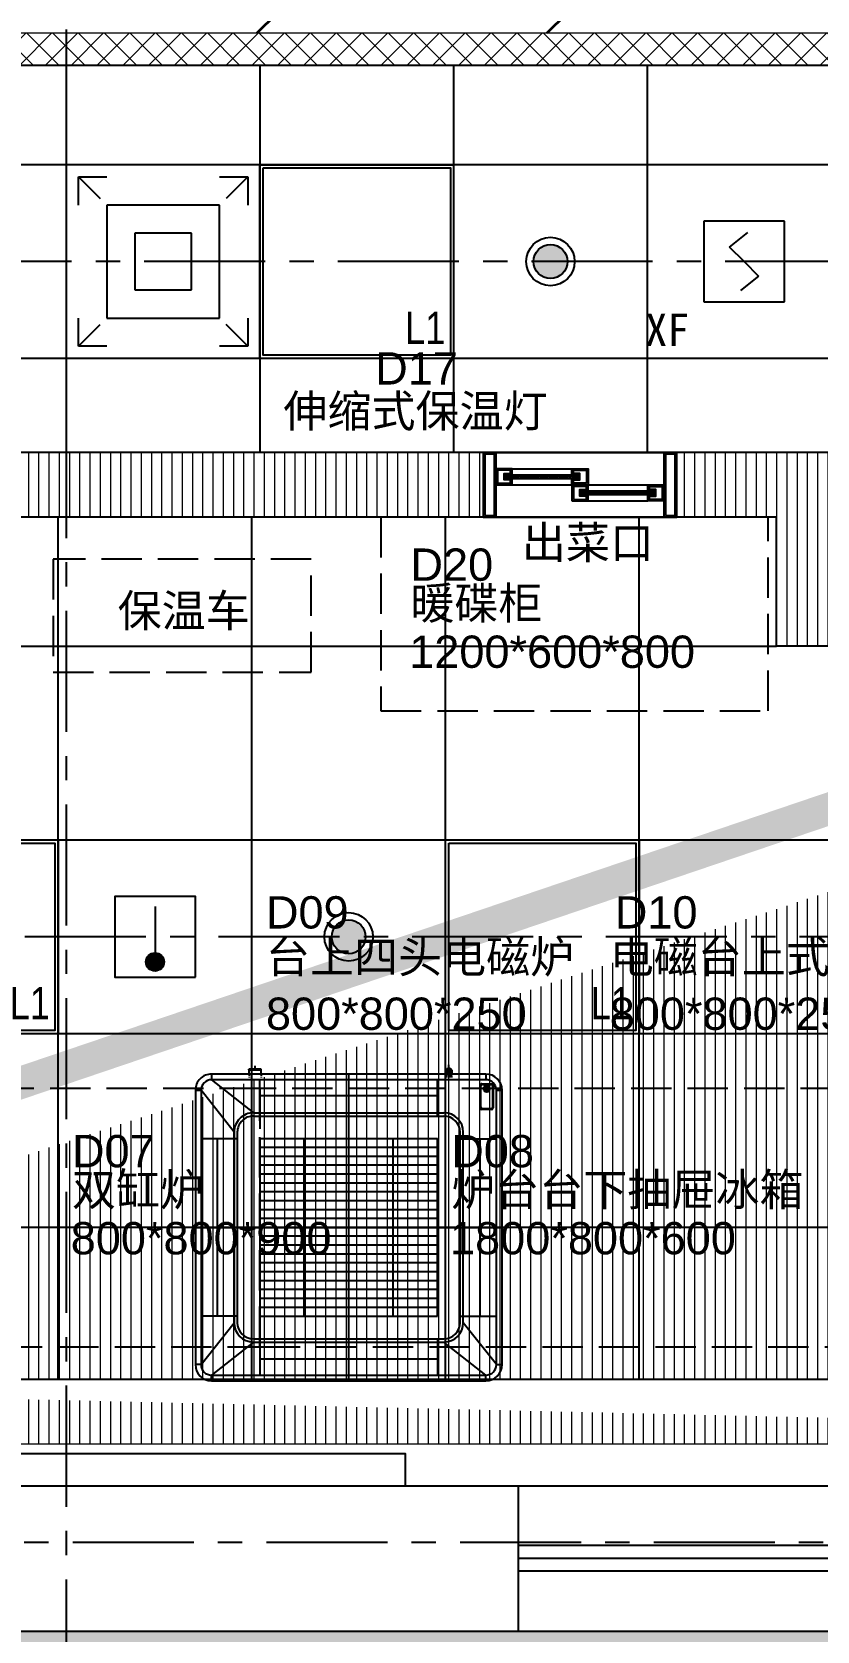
# Model space of a CAD drawing. Header units: millimetres. Extents: x -6033 to 120673, y -816267322945 to 90533.
# Drawn here: x 78274 to 80706, y 65940 to 70893 of the extents above; entities that cross this region are included whole.
import ezdxf
from ezdxf.enums import TextEntityAlignment as Align

# ---------------------------------------------------------------- set-up
doc = ezdxf.new("R2010")
doc.units = ezdxf.units.MM
for name, pattern in [('Hidden', [7.14375, 4.7625, -2.38125]), ('I-AR$0$CENTER', [2, 1.25, -0.25, 0.25, -0.25]), ('I-CEILING$0$CENTER', [2, 1.25, -0.25, 0.25, -0.25]), ('I-CEILING$0$DASHED2', [9.525, 6.35, -3.175]), ('I-PLAN$0$ACAD_ISO02W100', [15, 12, -3]), ('I-PLAN$0$DASH', [0.35, 0.25, -0.1])]:
    doc.linetypes.add(name, pattern=pattern)
for name, color, linetype in [('I-AR$0$1-窗', 2, 'Continuous'), ('I-AR$0$9-填充', 8, 'Continuous'), ('I-AR$0$D-BASE-WALL', 4, 'Continuous'), ('I-CEILING$0$0-LIGHT-RC', 1, 'Continuous'), ('I-CEILING$0$0-LIGHT-TXT', 90, 'Continuous'), ('I-CEILING$0$EQUIP-消防', 3, 'Continuous'), ('I-CEILING$0$EQUIP_喷头', 90, 'Continuous'), ('I-CEILING$0$I-GRID', 252, 'I-CEILING$0$CENTER'), ('I-CEILING$0$I-RCP', 2, 'Continuous'), ('I-CEILING$0$I-RCP-AIR', 64, 'Continuous'), ('I-CEILING$0$RC-Hatch【天花填充】', 251, 'Continuous'), ('I-PLAN$0$I-PL-FURN', 1, 'I-PLAN$0$DASH'), ('流线', 10, 'Continuous')]:
    doc.layers.add(name, color=color, linetype=linetype)
for name, color, linetype, lineweight in [('I-AR$0$GZET_COL_GRID_1-200_轴线', 8, 'I-AR$0$CENTER', 25), ('I-AR$0$I-SCOPE', 252, 'Continuous', 35), ('I-CEILING$0$_ACM-A-DETL', 7, 'Continuous', 9), ('I-PLAN$0$_ACM-A-WALL-HACH', 251, 'Continuous', 9), ('I-PLAN$0$I-WALL', 6, 'Continuous', 13)]:
    doc.layers.add(name, color=color, linetype=linetype, lineweight=lineweight)
doc.styles.add('I-CEILING$0$I-CEILING$0$ar', font='arial.ttf', dxfattribs={"width": 0.8})
doc.styles.add('I-CEILING$0$Standard', font='arial.ttf')
doc.styles.add('I-CEILING$0$黑体', font='simhei.ttf', dxfattribs={"height": 600})
doc.styles.add('I-PLAN$0$Arial', font='ARIALUNI.ttf')

# ---------------------------------------------------------------- blocks, each defined once
blk = doc.blocks.new('I-AR$0$chuanghu1')
for p, q in [((0, 3230), (450, 3230)), ((0, 1770), (450, 1770)), ((0, 1460), (450, 1460)), ((0, 0), (450, 0))]:
    blk.add_line(p, q)
at = {"layer": 'I-AR$0$1-窗'}
for p, q in [((185, 3230), (185, 1770)), ((225, 3230), (225, 1770)), ((265, 3230), (265, 1770)), ((185, 1460), (185, 0)), ((225, 1460), (225, 0)), ((265, 1460), (265, 0))]:
    blk.add_line(p, q, dxfattribs=at)
blk = doc.blocks.new('I-AR$0$海龙_1211170131')
at = {"layer": 'I-AR$0$GZET_COL_GRID_1-200_轴线', "ltscale": 300}
for p, q in [((78155, 86275), (78155, 63715)), ((-2225, 65990), (116415, 65990))]:
    blk.add_line(p, q, dxfattribs=at)
blk = doc.blocks.new('I-AR')
at = {"layer": 'I-AR$0$9-填充'}
h = blk.add_hatch(dxfattribs=at)
h.set_pattern_fill('GRASS', color=256, scale=20)
h.set_pattern_definition([(90, (-273251.65, 190733.45), (-359.21024, 359.21024), [95.25, -623.1705]), (45, (-273251.65, 190733.45), (-359.21024, 359.21024), [95.25, -412.75]), (135, (-273251.65, 190733.45), (-359.21024, -359.21024), [95.25, -412.75])])
edge = h.paths.add_edge_path()
edge.add_line((96200, 65940), (67080, 65940))
edge.add_line((67080, 65940), (67098.6, 65404.4))
edge.add_arc((66800.6, 58350.8), 7059.9, 59.55584, 87.58101, ccw=False)
edge.add_arc((66906.5, 58690.4), 6713.9, -7.21528, 58.86646, ccw=False)
edge.add_arc((66662.1, 58632.8), 6949.7, 311.20338, 353.50924, ccw=False)
edge.add_line((71240.1, 53404), (71240.1, 51864.2))
edge.add_arc((67179.4, 51841.1), 4060.7, -50.8069, 0.3254, ccw=False)
edge.add_arc((73234.3, 55945.4), 8047, 244.30739, 262.38101)
edge.add_arc((72594.4, 52652.3), 4702.3, 264.7896, 298.7985)
edge.add_arc((72620.9, 53741.8), 5670.9, 293.2518, 330.6093)
edge.add_arc((73250.8, 52752), 4669.2, 337.4147, 357.6495)
edge.add_arc((84681.6, 51782.8), 6810, 142.38646, 173.4424, ccw=False)
edge.add_arc((84374.3, 52142.9), 6347.7, 93.15543, 143.26832, ccw=False)
edge.add_arc((84659, 52466.3), 6047.9, 43.87324, 96.0179, ccw=False)
edge.add_arc((84453.3, 51889.9), 6601.3, -39.79964, 46.24277, ccw=False)
edge.add_arc((81977.6, 54545.9), 10213.6, 299.35774, 317.64212, ccw=False)
edge.add_arc((89994.8, 40495.1), 5964.1, 120.30887, 149.04958)
edge.add_arc((87881.4, 41845.8), 3457.6, 150.2341, 180.1544)
edge.add_arc((85724.1, 42303.9), 1381.8, 199.7699, 246.5201)
edge.add_arc((82877.2, 37779.2), 3985.3, -35.3096, 54.8164, ccw=False)
edge.add_arc((80299.1, 40760.9), 7869.3, 301.87336, 317.80806, ccw=False)
edge.add_arc((84638.8, 33541.6), 567.3, 108.97, 192.3597)
edge.add_arc((84831.7, 33583.9), 764.8, 192.3597, 228.2217)
edge.add_arc((87824.9, 35942), 4565.6, 219.8972, 247.6208)
edge.add_arc((89768.5, 40705.2), 9710.1, 247.71727, 260.93678)
edge.add_arc((85123.5, 20762.4), 10812.5, 51.71832, 73.25432, ccw=False)
edge.add_arc((87587.8, 24098.7), 6668.2, 6.6977, 50.5793, ccw=False)
edge.add_line((94210.5, 24876.4), (96200, 24876.4))
edge.add_line((96200, 24876.4), (96200, 65940))
h.paths.add_polyline_path([(79188.2, 58194.7), (76733.9, 58362.1), (76901.3, 60816.4), (79355.6, 60649)], flags=16)
h.paths.add_polyline_path([(78974.4, 58439.8), (76979, 58575.9), (77115.1, 60571.3), (79110.5, 60435.2)], flags=0)
at = {"layer": 'I-AR$0$I-SCOPE'}
h = blk.add_hatch(dxfattribs=at)
h.set_pattern_fill('ANSI31', color=256, scale=200)
h.paths.add_polyline_path([(63300, 72640), (66630, 72640), (66630, 70889.4), (90600, 70890), (90600, 66390), (96650, 66390), (96650, 24876.4), (18340, 24876.4), (18340, 66390), (48090, 66390), (48090, 72640), (51400, 72640), (51400, 72649.9), (52869.5, 72649.9), (52869.5, 72640), (55240, 72640), (55240, 72790), (59460, 72790), (59460, 72640), (61830.5, 72640), (61830.5, 72649.9), (63300, 72649.9)], flags=16)
h.paths.add_polyline_path([(7330, 0), (7330, -1770), (11180, -1770), (11180, 0), (18450, 0), (18450, 2900), (27550, 2900), (27550, 18090), (37037.3, 18090), (37037.3, 17350), (96200, 17350), (96200, 18120), (114640, 18120), (114640, 84500), (0, 84500), (0, 0)])
at = {"layer": 'I-AR$0$D-BASE-WALL'}
for p, q in [((66630, 66390), (96120, 66390)), ((64615, 65940), (96200, 65940))]:
    blk.add_line(p, q, dxfattribs=at)
blk.add_lwpolyline([(77390, 66390), (77390, 66490), (79430, 66490), (79430, 66390)], dxfattribs=at)
at = {"layer": 'I-AR$0$D-BASE-WALL', "rotation": 270}
blk.add_blockref('I-AR$0$chuanghu1', (79780, 66390), dxfattribs=at)
at = {"layer": 'I-AR$0$GZET_COL_GRID_1-200_轴线'}
blk.add_blockref('I-AR$0$海龙_1211170131', (225, 225), dxfattribs=at)
blk = doc.blocks.new('I-PLAN$0$K_0106232141')
at = {"layer": 'I-PLAN$0$I-PL-FURN', "linetype": 'ByBlock', "ltscale": 62}
h = blk.add_hatch(dxfattribs=at)
h.set_pattern_fill('玻璃截面', color=8, scale=10)
h.set_pattern_definition([(135.545657, (-1830, -77.47619), (-539.999994128, 530.00000522), [7.07139, -1477.92019]), (45, (-1840, -77.476), (20, 10), [7.00372, -21.28055]), (135.545657, (-1840, -77.47619), (-539.999994128, 530.00000522), [7.07139, -1477.92019]), (45, (-1850, -77.476), (20, 10), [7.00372, -21.28055])])
h.paths.add_polyline_path([(-224, -80), (-11, -80), (-10, -79), (-10, -71), (-11, -70), (-224, -70), (-225, -71), (-225, -79)])
h = blk.add_hatch(dxfattribs=at)
h.set_pattern_fill('玻璃截面', color=8, scale=10)
h.set_pattern_definition([(135.545657, (-1595, -127.47619), (-539.999994128, 530.00000522), [7.07139, -1477.92019]), (45, (-1605, -127.476), (20, 10), [7.00372, -21.28055]), (135.545657, (-1605, -127.47619), (-539.999994128, 530.00000522), [7.07139, -1477.92019]), (45, (-1615, -127.476), (20, 10), [7.00372, -21.28055])])
h.paths.add_polyline_path([(11, -130), (224, -130), (225, -129), (225, -121), (224, -120), (11, -120), (10, -121), (10, -129)])
at = {"layer": 'I-PLAN$0$I-PL-FURN', "color": 8, "linetype": 'ByBlock', "ltscale": 62}
for p, q in [((-260, 0), (260, 0)), ((-225, -80), (-230, -70)), ((-230, -80), (-225, -70)), ((-225, -71), (-10, -71)), ((-225, -79), (-10, -79)), ((-210, -50), (-25, -50)), ((-5, -80), (-10, -70)), ((-10, -80), (-5, -70)), ((-210, -100), (-25, -100)), ((10, -130), (5, -120)), ((5, -130), (10, -120)), ((10, -121), (225, -121)), ((10, -129), (225, -129)), ((25, -100), (210, -100)), ((230, -130), (225, -120)), ((225, -130), (230, -120)), ((25, -150), (210, -150)), ((-260, -200), (260, -200))]:
    blk.add_line(p, q, dxfattribs=at)
for points in [[(-300, -200), (-260, -200), (-260, 0), (-300, 0)], [(-295, -195), (-265, -195), (-265, -5), (-295, -5)], [(260, -200), (300, -200), (300, 0), (260, 0)], [(265, -195), (295, -195), (295, -5), (265, -5)], [(-260, -100), (-210, -100), (-210, -80), (-230, -80), (-230, -70), (-210, -70), (-210, -50), (-260, -50)], [(-255, -95), (-215, -95), (-215, -85), (-235, -85), (-235, -65), (-215, -65), (-215, -55), (-255, -55)], [(-230, -80), (-225, -80), (-225, -70), (-230, -70)], [(-224, -80), (-11, -80), (-10, -79), (-10, -71), (-11, -70), (-224, -70), (-225, -71), (-225, -79)], [(25, -100), (-25, -100), (-25, -80), (-5, -80), (-5, -70), (-25, -70), (-25, -50), (25, -50)], [(20, -95), (-20, -95), (-20, -85), (0, -85), (0, -65), (-20, -65), (-20, -55), (20, -55)], [(-5, -80), (-10, -80), (-10, -70), (-5, -70)], [(-25, -150), (25, -150), (25, -130), (5, -130), (5, -120), (25, -120), (25, -100), (-25, -100)], [(-20, -145), (20, -145), (20, -135), (0, -135), (0, -115), (20, -115), (20, -105), (-20, -105)], [(5, -130), (10, -130), (10, -120), (5, -120)], [(11, -130), (224, -130), (225, -129), (225, -121), (224, -120), (11, -120), (10, -121), (10, -129)], [(260, -150), (210, -150), (210, -130), (230, -130), (230, -120), (210, -120), (210, -100), (260, -100)], [(255, -145), (215, -145), (215, -135), (235, -135), (235, -115), (215, -115), (215, -105), (255, -105)], [(230, -130), (225, -130), (225, -120), (230, -120)]]:
    blk.add_lwpolyline(points, close=True, dxfattribs=at)
blk = doc.blocks.new('I-PLAN')
at = {"layer": 'I-PLAN$0$_ACM-A-WALL-HACH'}
h = blk.add_hatch(dxfattribs=at)
h.set_pattern_fill('多孔材料', color=256, scale=20, pattern_type=2)
h.set_pattern_definition([(45, (136296.48, -6509.47), (-40.00004, 40.00004), []), (135, (136296.48, -6509.47), (-40.00004, -40.00004), [])])
h.paths.add_polyline_path([(85280, 70890), (85280, 70790), (66970, 70790), (66970, 70890)])
h = blk.add_hatch(dxfattribs=at)
h.set_pattern_fill('ANSI31', color=256, scale=10, angle=45)
h.paths.add_polyline_path([(88260, 70790), (88260, 70890), (88030, 70890), (88030, 70790), (88230, 70790)], flags=17)
h.paths.add_polyline_path([(79671.5, 69390), (78155, 69390), (78155, 68990), (77955, 68990), (77955, 69590), (79671.5, 69590)], flags=17)
h.paths.add_polyline_path([(80271.5, 69390), (80271.5, 69590), (80780, 69590), (80780, 68990), (80580, 68990), (80580, 69390)], flags=17)
h.paths.add_polyline_path([(74580, 69590), (73930, 69590), (73930, 69390), (74580, 69390)])
h.paths.add_polyline_path([(68780, 69590), (69430, 69590), (69430, 69390), (68780, 69390)])
h.paths.add_polyline_path([(87280, 66490), (87480, 66490), (87480, 66390), (87280, 66390)])
h.paths.add_polyline_path([(82180, 68990), (82180, 69390), (84230, 69390), (84230, 66490), (84430, 66490), (84430, 69390), (85280, 69390), (85280, 69590), (81980, 69590), (81980, 68990)])
h.paths.add_polyline_path([(87480, 67390), (87480, 69390), (88280, 69390), (88280, 69590), (88080, 69590), (86480, 69590), (86480, 69390), (87280, 69390), (87280, 67390)], flags=17)
h.paths.add_polyline_path([(72130, 68170), (72130, 66490), (72330, 66490), (72330, 67870), (73130, 67870), (73130, 68070), (72330, 68070), (72330, 68170)])
h.paths.add_polyline_path([(71230, 68170), (71230, 66390), (71030, 66390), (71030, 67870), (70230, 67870), (70230, 68070), (71030, 68070), (71030, 68170)])
h.paths.add_polyline_path([(72130, 69070), (72330, 69070), (72330, 69390), (73030, 69390), (73030, 69590), (72130, 69590)])
h.paths.add_polyline_path([(71230, 69070), (71030, 69070), (71030, 69390), (70330, 69390), (70330, 69590), (71230, 69590)])
h.paths.add_polyline_path([(67800, 69490), (67830, 69490), (67830, 69590), (67800, 69590)], flags=17)
h.paths.add_polyline_path([(76755, 69590), (75180, 69590), (75180, 69390), (75330, 69390), (75330, 66390), (75530, 66390), (75530, 69390), (76555, 69390), (76555, 68990), (76755, 68990)])
h.paths.add_polyline_path([(68180, 69590), (68180, 69390), (68030, 69390), (68030, 66520), (67780, 66520), (67780, 66390), (67400, 66390), (67400, 66720), (67830, 66720), (67830, 69590)])
edge = h.paths.add_edge_path()
edge.add_line((89860, 70890), (88860, 70890))
edge.add_line((75530, 66520), (84230, 66520))
edge.add_line((75530, 66720), (84230, 66720))
at = {"layer": 'I-PLAN$0$I-PL-FURN', "ltscale": 500}
for points in [[(79355, 69390), (79355, 68790), (80555, 68790), (80555, 69390)], [(78339.1, 68909.6), (79139.1, 68909.6), (79139.1, 69259.6), (78339.1, 69259.6)], [(78180, 66820), (78980, 66820), (78980, 67620), (78180, 67620)], [(78980, 66820), (80780, 66820), (80780, 67620), (78980, 67620)]]:
    blk.add_lwpolyline(points, close=True, dxfattribs=at)
at = {"layer": 'I-PLAN$0$I-WALL'}
for points in [[(85280, 70890), (85280, 70790), (66970, 70790), (66970, 70890), (85280, 70890)], [(79671.5, 69390), (78155, 69390), (78155, 68990), (77955, 68990), (77955, 69590), (79671.5, 69590), (79671.5, 69390)], [(80271.5, 69390), (80271.5, 69590), (80780, 69590), (80780, 68990), (80580, 68990), (80580, 69390), (80271.5, 69390)], [(75530, 66720), (84230, 66720)], [(75530, 66520), (84230, 66520)]]:
    blk.add_lwpolyline(points, dxfattribs=at)
at = {"layer": 'I-PLAN$0$I-PL-FURN', "linetype": 'ByBlock'}
blk.add_blockref('I-PLAN$0$K_0106232141', (79971.5, 69590), dxfattribs=at)
at = {"layer": 'I-PLAN$0$I-PL-FURN', "linetype": 'I-PLAN$0$ACAD_ISO02W100', "char_height": 100, "attachment_point": 1, "style": 'I-PLAN$0$Arial'}
for s, insert, width in [('D17', (79337.1, 69900.6), 151170.167), ('{\\fArial Unicode MS|b0|i0|c134|p34;伸缩式保温灯\\P}', (79052.7, 69768.8), 302840.333), ('{\\fArial Unicode MS|b0|i0|c134|p34;出菜口}', (79791.5, 69361.3), 151170.167), ('D20', (79446.3, 69292.8), 151170.167), ('暖碟柜', (79446.3, 69173.7), 151170.167), ('{\\fArial Unicode MS|b0|i0|c134|p34;保温车}', (78539.2, 69150.3), 151170.167), ('1200*600*800', (79442.4, 69023.1), 151170.167), ('D09', (78998.7, 68215.8), 151170.167), ('D10', (80079.5, 68215.8), 151170.167), ('台上四头电磁炉', (78998.7, 68078.3), 151170.167), ('电磁台上式扒炉', (80063.7, 68078.3), 151170.167), ('800*800*250', (78998.7, 67901.9), 151170.167), ('{\\fArial Unicode MS|b0|i0|c134|p34;800*800*250\\P}', (80063.7, 67901.9), 302840.333), ('D07', (78397.6, 67476.3), 151170.167), ('D08', (79572.7, 67476.3), 151170.167), ('{\\fArial Unicode MS|b0|i0|c134|p34;双缸炉}', (78397.6, 67357.3), 151170.167), ('{\\fArial Unicode MS|b0|i0|c134|p34;炉台台下抽屉冰箱\\P}', (79572.7, 67357.3), 302840.333), ('800*800*900', (78393.8, 67206.7), 151170.167), ('1800*800*600', (79568.9, 67206.7), 151170.167)]:
    blk.add_mtext(s, dxfattribs=dict(at, insert=insert, width=width))
blk = doc.blocks.new('I-CEILING$0$A$C9c5a774d')
at = {"layer": 'I-CEILING$0$0-LIGHT-RC'}
for points in [[(0, 600), (600, 600), (600, 0), (0, 0)], [(10, 590), (590, 590), (590, 10), (10, 10)]]:
    blk.add_lwpolyline(points, close=True, dxfattribs=at)
at = {"layer": 'I-CEILING$0$0-LIGHT-TXT', "style": 'I-CEILING$0$I-CEILING$0$ar', "width": 0.8}
blk.add_text('L1', height=100, dxfattribs=at).set_placement((449.9, 44.6))
blk = doc.blocks.new('*U498')
blk.add_blockref('I-CEILING$0$A$C9c5a774d', (-300, -300))
blk = doc.blocks.new('*U499')
at = {"layer": 'I-CEILING$0$I-RCP', "color": 0, "linetype": 'ByBlock', "lineweight": -2, "transparency": 16777216}
blk.add_blockref('*U498', (9600, 0), dxfattribs=at)
blk = doc.blocks.new('I-CEILING$0$RCI-FSKDNQ')
for p, q in [((425, 475), (-425, 475)), ((-425, 475), (-425, 457.5)), ((425, 457.5), (-425, 457.5)), ((-425, 457.5), (-295, 355)), ((-274.8, 345), (-274.8, 457.5)), ((0, 475), (0, -475)), ((274.8, 345), (274.8, 457.5)), ((295, 355), (425, 457.5)), ((425, 475), (425, 457.5)), ((-475, 425), (-475, -425)), ((-457.5, 425), (-475, 425)), ((-457.5, 425), (-457.5, -425)), ((-457.5, 425), (-355, 295)), ((274.8, 407.5), (-274.8, 407.5)), ((457.5, 425), (355, 295)), ((457.5, -425), (457.5, 425)), ((457.5, 425), (475, 425)), ((475, -425), (475, 425)), ((295, 355), (-295, 355)), ((295, 345), (-295, 345)), ((-345, 274.8), (-457.5, 274.8)), ((-407.5, 274.8), (-407.5, -274.8)), ((-355, 295), (-355, -295)), ((-345, 295), (-345, -295)), ((-275, 275), (-275, -275)), ((275, 275), (-275, 275)), ((-137.5, 275), (-137.5, -275)), ((137.5, 275), (137.5, -275)), ((275, -275), (275, 275)), ((345, -295), (345, 295)), ((345, 274.8), (457.5, 274.8)), ((355, -295), (355, 295)), ((407.5, -274.8), (407.5, 274.8)), ((-275, 247.5), (275, 247.5)), ((-275, 220), (275, 220)), ((-275, 192.5), (275, 192.5)), ((-275, 165), (275, 165)), ((-275, 137.5), (275, 137.5)), ((-275, 110), (275, 110)), ((-275, 82.5), (275, 82.5)), ((-275, 55), (275, 55)), ((475, 0), (-475, 0)), ((-275, 27.5), (275, 27.5)), ((-275, -27.5), (275, -27.5)), ((-275, -55), (275, -55)), ((-275, -82.5), (275, -82.5)), ((-275, -110), (275, -110)), ((-275, -137.5), (275, -137.5)), ((-275, -165), (275, -165)), ((-275, -192.5), (275, -192.5)), ((-275, -220), (275, -220)), ((-275, -247.5), (275, -247.5)), ((-345, -274.8), (-457.5, -274.8)), ((275, -275), (-275, -275)), ((345, -274.8), (457.5, -274.8)), ((355, -295), (457.5, -425)), ((295, -345), (-295, -345)), ((-274.8, -345), (-274.8, -457.5)), ((274.8, -345), (274.8, -457.5)), ((-447.5, -440), (-447.5, -370)), ((-445.5, -438), (-445.5, -372)), ((-442.5, -365), (-412.5, -365)), ((-440.5, -367), (-414.5, -367)), ((-409.5, -372), (-409.5, -438)), ((-407.5, -370), (-407.5, -440)), ((295, -355), (-295, -355)), ((-274.8, -366.3), (-274.8, -356.3)), ((425, -457.5), (295, -355)), ((-457.5, -425), (-475, -425)), ((-412.5, -445), (-442.5, -445)), ((-414.5, -443), (-440.5, -443)), ((-274.8, -407.5), (274.8, -407.5)), ((475, -425), (457.5, -425)), ((-425, -457.5), (425, -457.5)), ((-425, -475), (-425, -457.5)), ((-425, -475), (425, -475)), ((-310, -493.8), (-310, -503.8)), ((271.2, -487.9), (270.8, -488.1)), ((270.8, -488.1), (270.8, -490.2)), ((270.8, -490.2), (271.2, -490.4)), ((290, -490.2), (290, -500.2)), ((425, -475), (425, -457.5))]:
    blk.add_line(p, q)
at = {"extrusion": (0, 0, -1)}
for p, q in [((-319.7, -486.4), (-319.7, -478.6)), ((-300.3, -475), (-319.6, -475)), ((-319.1, -477.8), (-318.2, -477)), ((-318.2, -488), (-319.1, -487.2)), ((-318.2, -477), (-301.7, -477)), ((-318.2, -488), (-301.7, -488)), ((-318.2, -488), (-316, -492)), ((-304, -492), (-316, -492)), ((-315.6, -475), (-315.6, -477)), ((-313.4, -486.4), (-313.4, -478.6)), ((-304.4, -475), (-304.4, -477)), ((-301.7, -488), (-304, -492)), ((-303.7, -486.4), (-303.7, -478.6)), ((-300.9, -477.8), (-301.7, -477)), ((-301.7, -488), (-300.9, -487.2)), ((-300.3, -486.4), (-300.3, -478.6)), ((270.8, -488.1), (309.2, -488.1)), ((270.8, -490.2), (309.2, -490.2)), ((271.2, -475), (271.2, -487.9)), ((308.8, -487.9), (271.2, -487.9)), ((308.8, -490.4), (271.2, -490.4)), ((308.8, -475), (308.8, -487.9)), ((308.8, -487.9), (309.2, -488.1)), ((309.2, -490.2), (308.8, -490.4)), ((309.2, -488.1), (309.2, -490.2))]:
    blk.add_line(p, q, dxfattribs=at)
at = {"linetype": 'I-CEILING$0$DASHED2', "extrusion": (0, 0, -1)}
for p, q in [((-319.6, -464), (-319.6, -475)), ((-313.3, -464), (-313.3, -475)), ((-303.7, -464), (-303.7, -475)), ((-300.3, -464), (-300.3, -475))]:
    blk.add_line(p, q, dxfattribs=at)
at = {"linetype": 'I-CEILING$0$DASHED2'}
for p, q in [((271.2, -475), (271.2, -464)), ((308.8, -475), (308.8, -464))]:
    blk.add_line(p, q, dxfattribs=at)
blk.add_circle((-427.5, -429.3), 10)
at = {"lineweight": 35}
blk.add_circle((-427.5, -429.3), 5, dxfattribs=at)
for centre, radius, start, end in [((-425, 425), 50, 90, 180), ((-425, 425), 32.5, 90, 180), ((425, 425), 50, 0, 90), ((425, 425), 32.5, 0, 90), ((-295, 295), 60, 90, 180), ((295, 295), 60, 0, 90), ((-295, 295), 50, 90, 180), ((295, 295), 50, 0, 90), ((-295, -295), 60, 180, 270), ((-295, -295), 50, 180, 270), ((295, -295), 50, 270, 0), ((295, -295), 60, 270, 0), ((-442.5, -370), 5, 90, 180), ((-440.5, -372), 5, 90, 180), ((-414.5, -372), 5, 0, 90), ((-412.5, -370), 5, 0, 90), ((-425, -425), 50, 180, 270), ((-425, -425), 32.5, 180, 270), ((-442.5, -440), 5, 180, 270), ((-440.5, -438), 5, 180, 270), ((-414.5, -438), 5, 270, 0), ((-412.5, -440), 5, 270, 0), ((425, -425), 50, 270, 0), ((425, -425), 32.5, 270, 0)]:
    blk.add_arc(centre, radius, start, end)
at = {"extrusion": (0, 0, -1)}
blk.add_arc((310, -487.5), 6.25, 226.121, 313.879, dxfattribs=at)
for points, knots in [([(-319.7, -478.6), (-319.6, -478.5), (-319.6, -478.5), (-319.5, -478.4), (-319.4, -478.4), (-319.4, -478.4), (-319.3, -478.3), (-319.3, -478.3), (-319.2, -478.2), (-319.1, -478.2), (-319.1, -478.2), (-319, -478.1), (-319, -478.1), (-318.9, -478), (-318.9, -478), (-318.8, -478), (-318.8, -478), (-318.7, -477.9), (-318.7, -477.9), (-318.6, -477.9), (-318.5, -477.8), (-318.5, -477.8), (-318.4, -477.8), (-318.4, -477.7), (-318.3, -477.7), (-318.3, -477.7), (-318.2, -477.7), (-318.2, -477.6), (-318.1, -477.6), (-318.1, -477.6), (-318, -477.6), (-318, -477.6), (-317.9, -477.5), (-317.9, -477.5), (-317.8, -477.5), (-317.8, -477.5), (-317.7, -477.5), (-317.7, -477.4), (-317.6, -477.4), (-317.6, -477.4), (-317.5, -477.4), (-317.5, -477.4), (-317.4, -477.4), (-317.4, -477.4), (-317.3, -477.4), (-317.3, -477.3), (-317.2, -477.3), (-317.2, -477.3), (-317.1, -477.3), (-317.1, -477.3), (-317, -477.3), (-317, -477.3), (-316.9, -477.3), (-316.9, -477.3), (-316.8, -477.3), (-316.8, -477.3), (-316.7, -477.3), (-316.7, -477.3), (-316.6, -477.3), (-316.6, -477.3), (-316.5, -477.3), (-316.5, -477.3), (-316.4, -477.3), (-316.4, -477.3), (-316.3, -477.3), (-316.3, -477.3), (-316.2, -477.3), (-316.2, -477.3), (-316.1, -477.3), (-316.1, -477.3), (-316, -477.3), (-316, -477.3), (-315.9, -477.3), (-315.9, -477.3), (-315.8, -477.3), (-315.8, -477.3), (-315.7, -477.4), (-315.7, -477.4), (-315.6, -477.4), (-315.6, -477.4), (-315.5, -477.4), (-315.5, -477.4), (-315.4, -477.4), (-315.4, -477.4), (-315.3, -477.5), (-315.3, -477.5), (-315.2, -477.5), (-315.1, -477.5), (-315.1, -477.5), (-315, -477.6), (-315, -477.6), (-314.9, -477.6), (-314.9, -477.6), (-314.8, -477.6), (-314.8, -477.7), (-314.7, -477.7), (-314.7, -477.7), (-314.6, -477.7), (-314.6, -477.8), (-314.5, -477.8), (-314.5, -477.8), (-314.4, -477.9), (-314.4, -477.9), (-314.3, -477.9), (-314.3, -478), (-314.2, -478), (-314.1, -478), (-314.1, -478), (-314, -478.1), (-314, -478.1), (-313.9, -478.2), (-313.9, -478.2), (-313.8, -478.2), (-313.7, -478.3), (-313.7, -478.3), (-313.6, -478.4), (-313.6, -478.4), (-313.5, -478.4), (-313.5, -478.5), (-313.4, -478.5), (-313.4, -478.6)], [0, 0, 0, 0, 1, 1, 1, 2, 2, 2, 3, 3, 3, 4, 4, 4, 5, 5, 5, 6, 6, 6, 7, 7, 7, 8, 8, 8, 9, 9, 9, 10, 10, 10, 11, 11, 11, 12, 12, 12, 13, 13, 13, 14, 14, 14, 15, 15, 15, 16, 16, 16, 17, 17, 17, 18, 18, 18, 19, 19, 19, 20, 20, 20, 21, 21, 21, 22, 22, 22, 23, 23, 23, 24, 24, 24, 25, 25, 25, 26, 26, 26, 27, 27, 27, 28, 28, 28, 29, 29, 29, 30, 30, 30, 31, 31, 31, 32, 32, 32, 33, 33, 33, 34, 34, 34, 35, 35, 35, 36, 36, 36, 37, 37, 37, 38, 38, 38, 39, 39, 39, 40, 40, 40, 40]), ([(-319, -477.8), (-319.1, -477.8), (-319.1, -477.9), (-319.1, -477.9), (-319.1, -477.9), (-319.1, -477.9), (-319.2, -477.9), (-319.2, -478), (-319.2, -478), (-319.2, -478), (-319.3, -478), (-319.3, -478.1), (-319.3, -478.1), (-319.3, -478.1), (-319.4, -478.2), (-319.4, -478.2), (-319.4, -478.2), (-319.5, -478.3), (-319.5, -478.3), (-319.5, -478.4), (-319.5, -478.4), (-319.6, -478.4), (-319.6, -478.5), (-319.6, -478.5), (-319.7, -478.6)], [0, 0, 0, 0, 1, 1, 1, 2, 2, 2, 3, 3, 3, 4, 4, 4, 5, 5, 5, 6, 6, 6, 7, 7, 7, 8, 8, 8, 8]), ([(-319, -487.2), (-319.1, -487.2), (-319.1, -487.2), (-319.1, -487.1), (-319.1, -487.1), (-319.1, -487.1), (-319.2, -487.1), (-319.2, -487.1), (-319.2, -487), (-319.2, -487), (-319.3, -487), (-319.3, -487), (-319.3, -486.9), (-319.3, -486.9), (-319.4, -486.9), (-319.4, -486.8), (-319.4, -486.8), (-319.5, -486.7), (-319.5, -486.7), (-319.5, -486.7), (-319.5, -486.6), (-319.6, -486.6), (-319.6, -486.5), (-319.6, -486.5), (-319.7, -486.4)], [0, 0, 0, 0, 1, 1, 1, 2, 2, 2, 3, 3, 3, 4, 4, 4, 5, 5, 5, 6, 6, 6, 7, 7, 7, 8, 8, 8, 8]), ([(-319.7, -486.4), (-319.6, -486.5), (-319.6, -486.5), (-319.5, -486.6), (-319.4, -486.6), (-319.4, -486.7), (-319.3, -486.7), (-319.3, -486.7), (-319.2, -486.8), (-319.1, -486.8), (-319.1, -486.9), (-319, -486.9), (-319, -486.9), (-318.9, -487), (-318.9, -487), (-318.8, -487), (-318.8, -487.1), (-318.7, -487.1), (-318.7, -487.1), (-318.6, -487.2), (-318.5, -487.2), (-318.5, -487.2), (-318.4, -487.2), (-318.4, -487.3), (-318.3, -487.3), (-318.3, -487.3), (-318.2, -487.3), (-318.2, -487.4), (-318.1, -487.4), (-318.1, -487.4), (-318, -487.4), (-318, -487.5), (-317.9, -487.5), (-317.9, -487.5), (-317.8, -487.5), (-317.8, -487.5), (-317.7, -487.6), (-317.7, -487.6), (-317.6, -487.6), (-317.6, -487.6), (-317.5, -487.6), (-317.5, -487.6), (-317.4, -487.6), (-317.4, -487.7), (-317.3, -487.7), (-317.3, -487.7), (-317.2, -487.7), (-317.2, -487.7), (-317.1, -487.7), (-317.1, -487.7), (-317, -487.7), (-317, -487.7), (-316.9, -487.7), (-316.9, -487.7), (-316.8, -487.7), (-316.8, -487.8), (-316.7, -487.8), (-316.7, -487.8), (-316.6, -487.8), (-316.6, -487.8), (-316.5, -487.8), (-316.5, -487.8), (-316.4, -487.8), (-316.4, -487.8), (-316.3, -487.8), (-316.3, -487.8), (-316.2, -487.7), (-316.2, -487.7), (-316.1, -487.7), (-316.1, -487.7), (-316, -487.7), (-316, -487.7), (-315.9, -487.7), (-315.9, -487.7), (-315.8, -487.7), (-315.8, -487.7), (-315.7, -487.7), (-315.7, -487.7), (-315.6, -487.6), (-315.6, -487.6), (-315.5, -487.6), (-315.5, -487.6), (-315.4, -487.6), (-315.4, -487.6), (-315.3, -487.6), (-315.3, -487.5), (-315.2, -487.5), (-315.1, -487.5), (-315.1, -487.5), (-315, -487.5), (-315, -487.4), (-314.9, -487.4), (-314.9, -487.4), (-314.8, -487.4), (-314.8, -487.3), (-314.7, -487.3), (-314.7, -487.3), (-314.6, -487.3), (-314.6, -487.2), (-314.5, -487.2), (-314.5, -487.2), (-314.4, -487.2), (-314.4, -487.1), (-314.3, -487.1), (-314.3, -487.1), (-314.2, -487), (-314.1, -487), (-314.1, -487), (-314, -486.9), (-314, -486.9), (-313.9, -486.9), (-313.9, -486.8), (-313.8, -486.8), (-313.7, -486.7), (-313.7, -486.7), (-313.6, -486.7), (-313.6, -486.6), (-313.5, -486.6), (-313.5, -486.5), (-313.4, -486.5), (-313.4, -486.4)], [0, 0, 0, 0, 1, 1, 1, 2, 2, 2, 3, 3, 3, 4, 4, 4, 5, 5, 5, 6, 6, 6, 7, 7, 7, 8, 8, 8, 9, 9, 9, 10, 10, 10, 11, 11, 11, 12, 12, 12, 13, 13, 13, 14, 14, 14, 15, 15, 15, 16, 16, 16, 17, 17, 17, 18, 18, 18, 19, 19, 19, 20, 20, 20, 21, 21, 21, 22, 22, 22, 23, 23, 23, 24, 24, 24, 25, 25, 25, 26, 26, 26, 27, 27, 27, 28, 28, 28, 29, 29, 29, 30, 30, 30, 31, 31, 31, 32, 32, 32, 33, 33, 33, 34, 34, 34, 35, 35, 35, 36, 36, 36, 37, 37, 37, 38, 38, 38, 39, 39, 39, 40, 40, 40, 40]), ([(-313.4, -478.6), (-313.3, -478.5), (-313.2, -478.5), (-313.1, -478.4), (-313, -478.4), (-312.9, -478.4), (-312.8, -478.3), (-312.7, -478.3), (-312.7, -478.2), (-312.6, -478.2), (-312.5, -478.2), (-312.4, -478.1), (-312.3, -478.1), (-312.2, -478), (-312.1, -478), (-312.1, -478), (-312, -478), (-311.9, -477.9), (-311.8, -477.9), (-311.7, -477.9), (-311.6, -477.8), (-311.6, -477.8), (-311.5, -477.8), (-311.4, -477.7), (-311.3, -477.7), (-311.2, -477.7), (-311.1, -477.7), (-311.1, -477.6), (-311, -477.6), (-310.9, -477.6), (-310.8, -477.6), (-310.8, -477.6), (-310.7, -477.5), (-310.6, -477.5), (-310.5, -477.5), (-310.4, -477.5), (-310.4, -477.5), (-310.3, -477.4), (-310.2, -477.4), (-310.1, -477.4), (-310.1, -477.4), (-310, -477.4), (-309.9, -477.4), (-309.8, -477.4), (-309.7, -477.4), (-309.7, -477.3), (-309.6, -477.3), (-309.5, -477.3), (-309.4, -477.3), (-309.4, -477.3), (-309.3, -477.3), (-309.2, -477.3), (-309.1, -477.3), (-309.1, -477.3), (-309, -477.3), (-308.9, -477.3), (-308.8, -477.3), (-308.7, -477.3), (-308.7, -477.3), (-308.6, -477.3), (-308.5, -477.3), (-308.4, -477.3), (-308.4, -477.3), (-308.3, -477.3), (-308.2, -477.3), (-308.1, -477.3), (-308.1, -477.3), (-308, -477.3), (-307.9, -477.3), (-307.8, -477.3), (-307.8, -477.3), (-307.7, -477.3), (-307.6, -477.3), (-307.5, -477.3), (-307.4, -477.3), (-307.4, -477.3), (-307.3, -477.4), (-307.2, -477.4), (-307.1, -477.4), (-307.1, -477.4), (-307, -477.4), (-306.9, -477.4), (-306.8, -477.4), (-306.8, -477.4), (-306.7, -477.5), (-306.6, -477.5), (-306.5, -477.5), (-306.4, -477.5), (-306.4, -477.5), (-306.3, -477.6), (-306.2, -477.6), (-306.1, -477.6), (-306, -477.6), (-306, -477.6), (-305.9, -477.7), (-305.8, -477.7), (-305.7, -477.7), (-305.7, -477.7), (-305.6, -477.8), (-305.5, -477.8), (-305.4, -477.8), (-305.3, -477.9), (-305.2, -477.9), (-305.2, -477.9), (-305.1, -478), (-305, -478), (-304.9, -478), (-304.8, -478), (-304.7, -478.1), (-304.7, -478.1), (-304.6, -478.2), (-304.5, -478.2), (-304.4, -478.2), (-304.3, -478.3), (-304.2, -478.3), (-304.1, -478.4), (-304, -478.4), (-303.9, -478.4), (-303.9, -478.5), (-303.8, -478.5), (-303.7, -478.6)], [0, 0, 0, 0, 1, 1, 1, 2, 2, 2, 3, 3, 3, 4, 4, 4, 5, 5, 5, 6, 6, 6, 7, 7, 7, 8, 8, 8, 9, 9, 9, 10, 10, 10, 11, 11, 11, 12, 12, 12, 13, 13, 13, 14, 14, 14, 15, 15, 15, 16, 16, 16, 17, 17, 17, 18, 18, 18, 19, 19, 19, 20, 20, 20, 21, 21, 21, 22, 22, 22, 23, 23, 23, 24, 24, 24, 25, 25, 25, 26, 26, 26, 27, 27, 27, 28, 28, 28, 29, 29, 29, 30, 30, 30, 31, 31, 31, 32, 32, 32, 33, 33, 33, 34, 34, 34, 35, 35, 35, 36, 36, 36, 37, 37, 37, 38, 38, 38, 39, 39, 39, 40, 40, 40, 40]), ([(-313.4, -486.4), (-313.3, -486.5), (-313.2, -486.5), (-313.1, -486.6), (-313, -486.6), (-312.9, -486.7), (-312.8, -486.7), (-312.7, -486.7), (-312.7, -486.8), (-312.6, -486.8), (-312.5, -486.9), (-312.4, -486.9), (-312.3, -486.9), (-312.2, -487), (-312.1, -487), (-312.1, -487), (-312, -487.1), (-311.9, -487.1), (-311.8, -487.1), (-311.7, -487.2), (-311.6, -487.2), (-311.6, -487.2), (-311.5, -487.2), (-311.4, -487.3), (-311.3, -487.3), (-311.2, -487.3), (-311.1, -487.3), (-311.1, -487.4), (-311, -487.4), (-310.9, -487.4), (-310.8, -487.4), (-310.8, -487.5), (-310.7, -487.5), (-310.6, -487.5), (-310.5, -487.5), (-310.4, -487.5), (-310.4, -487.6), (-310.3, -487.6), (-310.2, -487.6), (-310.1, -487.6), (-310.1, -487.6), (-310, -487.6), (-309.9, -487.6), (-309.8, -487.7), (-309.7, -487.7), (-309.7, -487.7), (-309.6, -487.7), (-309.5, -487.7), (-309.4, -487.7), (-309.4, -487.7), (-309.3, -487.7), (-309.2, -487.7), (-309.1, -487.7), (-309.1, -487.7), (-309, -487.7), (-308.9, -487.8), (-308.8, -487.8), (-308.7, -487.8), (-308.7, -487.8), (-308.6, -487.8), (-308.5, -487.8), (-308.4, -487.8), (-308.4, -487.8), (-308.3, -487.8), (-308.2, -487.8), (-308.1, -487.8), (-308.1, -487.7), (-308, -487.7), (-307.9, -487.7), (-307.8, -487.7), (-307.8, -487.7), (-307.7, -487.7), (-307.6, -487.7), (-307.5, -487.7), (-307.4, -487.7), (-307.4, -487.7), (-307.3, -487.7), (-307.2, -487.7), (-307.1, -487.6), (-307.1, -487.6), (-307, -487.6), (-306.9, -487.6), (-306.8, -487.6), (-306.8, -487.6), (-306.7, -487.6), (-306.6, -487.5), (-306.5, -487.5), (-306.4, -487.5), (-306.4, -487.5), (-306.3, -487.5), (-306.2, -487.4), (-306.1, -487.4), (-306, -487.4), (-306, -487.4), (-305.9, -487.3), (-305.8, -487.3), (-305.7, -487.3), (-305.7, -487.3), (-305.6, -487.2), (-305.5, -487.2), (-305.4, -487.2), (-305.3, -487.2), (-305.2, -487.1), (-305.2, -487.1), (-305.1, -487.1), (-305, -487), (-304.9, -487), (-304.8, -487), (-304.7, -486.9), (-304.7, -486.9), (-304.6, -486.9), (-304.5, -486.8), (-304.4, -486.8), (-304.3, -486.7), (-304.2, -486.7), (-304.1, -486.7), (-304, -486.6), (-303.9, -486.6), (-303.9, -486.5), (-303.8, -486.5), (-303.7, -486.4)], [0, 0, 0, 0, 1, 1, 1, 2, 2, 2, 3, 3, 3, 4, 4, 4, 5, 5, 5, 6, 6, 6, 7, 7, 7, 8, 8, 8, 9, 9, 9, 10, 10, 10, 11, 11, 11, 12, 12, 12, 13, 13, 13, 14, 14, 14, 15, 15, 15, 16, 16, 16, 17, 17, 17, 18, 18, 18, 19, 19, 19, 20, 20, 20, 21, 21, 21, 22, 22, 22, 23, 23, 23, 24, 24, 24, 25, 25, 25, 26, 26, 26, 27, 27, 27, 28, 28, 28, 29, 29, 29, 30, 30, 30, 31, 31, 31, 32, 32, 32, 33, 33, 33, 34, 34, 34, 35, 35, 35, 36, 36, 36, 37, 37, 37, 38, 38, 38, 39, 39, 39, 40, 40, 40, 40]), ([(-303.7, -478.6), (-303.7, -478.5), (-303.6, -478.5), (-303.6, -478.4), (-303.6, -478.4), (-303.5, -478.4), (-303.5, -478.3), (-303.5, -478.3), (-303.4, -478.2), (-303.4, -478.2), (-303.4, -478.2), (-303.3, -478.1), (-303.3, -478.1), (-303.3, -478), (-303.3, -478), (-303.2, -478), (-303.2, -478), (-303.2, -477.9), (-303.2, -477.9), (-303.1, -477.9), (-303.1, -477.8), (-303.1, -477.8), (-303, -477.8), (-303, -477.7), (-303, -477.7), (-302.9, -477.7), (-302.9, -477.7), (-302.9, -477.6), (-302.9, -477.6), (-302.8, -477.6), (-302.8, -477.6), (-302.8, -477.6), (-302.8, -477.5), (-302.7, -477.5), (-302.7, -477.5), (-302.7, -477.5), (-302.6, -477.5), (-302.6, -477.4), (-302.6, -477.4), (-302.6, -477.4), (-302.5, -477.4), (-302.5, -477.4), (-302.5, -477.4), (-302.5, -477.4), (-302.4, -477.4), (-302.4, -477.3), (-302.4, -477.3), (-302.4, -477.3), (-302.3, -477.3), (-302.3, -477.3), (-302.3, -477.3), (-302.2, -477.3), (-302.2, -477.3), (-302.2, -477.3), (-302.2, -477.3), (-302.1, -477.3), (-302.1, -477.3), (-302.1, -477.3), (-302.1, -477.3), (-302, -477.3), (-302, -477.3), (-302, -477.3), (-302, -477.3), (-301.9, -477.3), (-301.9, -477.3), (-301.9, -477.3), (-301.8, -477.3), (-301.8, -477.3), (-301.8, -477.3), (-301.8, -477.3), (-301.7, -477.3), (-301.7, -477.3), (-301.7, -477.3), (-301.7, -477.3), (-301.6, -477.3), (-301.6, -477.3), (-301.6, -477.4), (-301.6, -477.4), (-301.5, -477.4), (-301.5, -477.4), (-301.5, -477.4), (-301.4, -477.4), (-301.4, -477.4), (-301.4, -477.4), (-301.4, -477.5), (-301.3, -477.5), (-301.3, -477.5), (-301.3, -477.5), (-301.3, -477.5), (-301.2, -477.6), (-301.2, -477.6), (-301.2, -477.6), (-301.1, -477.6), (-301.1, -477.7), (-301.1, -477.7), (-301.1, -477.7), (-301, -477.7), (-301, -477.7), (-301, -477.7), (-301, -477.7), (-301, -477.7), (-301, -477.8), (-301, -477.8), (-301, -477.8), (-301, -477.8), (-301, -477.8), (-301, -477.8), (-301, -477.8), (-300.9, -477.8)], [0, 0, 0, 0, 1, 1, 1, 2, 2, 2, 3, 3, 3, 4, 4, 4, 5, 5, 5, 6, 6, 6, 7, 7, 7, 8, 8, 8, 9, 9, 9, 10, 10, 10, 11, 11, 11, 12, 12, 12, 13, 13, 13, 14, 14, 14, 15, 15, 15, 16, 16, 16, 17, 17, 17, 18, 18, 18, 19, 19, 19, 20, 20, 20, 21, 21, 21, 22, 22, 22, 23, 23, 23, 24, 24, 24, 25, 25, 25, 26, 26, 26, 27, 27, 27, 28, 28, 28, 29, 29, 29, 30, 30, 30, 31, 31, 31, 32, 32, 32, 33, 33, 33, 34, 34, 34, 35, 35, 35, 36, 36, 36, 36]), ([(-303.7, -486.4), (-303.7, -486.5), (-303.6, -486.5), (-303.6, -486.6), (-303.6, -486.6), (-303.5, -486.7), (-303.5, -486.7), (-303.5, -486.7), (-303.4, -486.8), (-303.4, -486.8), (-303.4, -486.9), (-303.3, -486.9), (-303.3, -486.9), (-303.3, -487), (-303.3, -487), (-303.2, -487), (-303.2, -487.1), (-303.2, -487.1), (-303.2, -487.1), (-303.1, -487.2), (-303.1, -487.2), (-303.1, -487.2), (-303, -487.2), (-303, -487.3), (-303, -487.3), (-302.9, -487.3), (-302.9, -487.3), (-302.9, -487.4), (-302.9, -487.4), (-302.8, -487.4), (-302.8, -487.4), (-302.8, -487.5), (-302.8, -487.5), (-302.7, -487.5), (-302.7, -487.5), (-302.7, -487.5), (-302.6, -487.6), (-302.6, -487.6), (-302.6, -487.6), (-302.6, -487.6), (-302.5, -487.6), (-302.5, -487.6), (-302.5, -487.6), (-302.5, -487.7), (-302.4, -487.7), (-302.4, -487.7), (-302.4, -487.7), (-302.4, -487.7), (-302.3, -487.7), (-302.3, -487.7), (-302.3, -487.7), (-302.2, -487.7), (-302.2, -487.7), (-302.2, -487.7), (-302.2, -487.7), (-302.1, -487.8), (-302.1, -487.8), (-302.1, -487.8), (-302.1, -487.8), (-302, -487.8), (-302, -487.8), (-302, -487.8), (-302, -487.8), (-301.9, -487.8), (-301.9, -487.8), (-301.9, -487.8), (-301.8, -487.7), (-301.8, -487.7), (-301.8, -487.7), (-301.8, -487.7), (-301.7, -487.7), (-301.7, -487.7), (-301.7, -487.7), (-301.7, -487.7), (-301.6, -487.7), (-301.6, -487.7), (-301.6, -487.7), (-301.6, -487.7), (-301.5, -487.6), (-301.5, -487.6), (-301.5, -487.6), (-301.4, -487.6), (-301.4, -487.6), (-301.4, -487.6), (-301.4, -487.6), (-301.3, -487.5), (-301.3, -487.5), (-301.3, -487.5), (-301.3, -487.5), (-301.2, -487.5), (-301.2, -487.4), (-301.2, -487.4), (-301.1, -487.4), (-301.1, -487.4), (-301.1, -487.3), (-301.1, -487.3), (-301, -487.3), (-301, -487.3), (-301, -487.3), (-301, -487.3), (-301, -487.3), (-301, -487.3), (-301, -487.3), (-301, -487.3), (-301, -487.2), (-301, -487.2), (-301, -487.2), (-301, -487.2), (-300.9, -487.2)], [0, 0, 0, 0, 1, 1, 1, 2, 2, 2, 3, 3, 3, 4, 4, 4, 5, 5, 5, 6, 6, 6, 7, 7, 7, 8, 8, 8, 9, 9, 9, 10, 10, 10, 11, 11, 11, 12, 12, 12, 13, 13, 13, 14, 14, 14, 15, 15, 15, 16, 16, 16, 17, 17, 17, 18, 18, 18, 19, 19, 19, 20, 20, 20, 21, 21, 21, 22, 22, 22, 23, 23, 23, 24, 24, 24, 25, 25, 25, 26, 26, 26, 27, 27, 27, 28, 28, 28, 29, 29, 29, 30, 30, 30, 31, 31, 31, 32, 32, 32, 33, 33, 33, 34, 34, 34, 35, 35, 35, 36, 36, 36, 36]), ([(-300.9, -477.8), (-300.9, -477.8), (-300.9, -477.9), (-300.9, -477.9), (-300.9, -477.9), (-300.8, -477.9), (-300.8, -477.9), (-300.8, -478), (-300.8, -478), (-300.8, -478), (-300.7, -478), (-300.7, -478.1), (-300.7, -478.1), (-300.7, -478.1), (-300.6, -478.2), (-300.6, -478.2), (-300.6, -478.2), (-300.5, -478.3), (-300.5, -478.3), (-300.5, -478.4), (-300.4, -478.4), (-300.4, -478.4), (-300.4, -478.5), (-300.4, -478.5), (-300.3, -478.6)], [0, 0, 0, 0, 1, 1, 1, 2, 2, 2, 3, 3, 3, 4, 4, 4, 5, 5, 5, 6, 6, 6, 7, 7, 7, 8, 8, 8, 8]), ([(-300.9, -487.2), (-300.9, -487.2), (-300.9, -487.2), (-300.9, -487.1), (-300.9, -487.1), (-300.8, -487.1), (-300.8, -487.1), (-300.8, -487.1), (-300.8, -487), (-300.8, -487), (-300.7, -487), (-300.7, -487), (-300.7, -486.9), (-300.7, -486.9), (-300.6, -486.9), (-300.6, -486.8), (-300.6, -486.8), (-300.5, -486.7), (-300.5, -486.7), (-300.5, -486.7), (-300.4, -486.6), (-300.4, -486.6), (-300.4, -486.5), (-300.4, -486.5), (-300.3, -486.4)], [0, 0, 0, 0, 1, 1, 1, 2, 2, 2, 3, 3, 3, 4, 4, 4, 5, 5, 5, 6, 6, 6, 7, 7, 7, 8, 8, 8, 8])]:
    blk.add_open_spline(points, degree=3, knots=knots)
for p in [(-275, 183.3), (-275, 91.7), (-275, 0), (-275, -91.7), (-275, -183.3)]:
    blk.add_point(p)
blk = doc.blocks.new('I-CEILING$0$$风口$00000060')
for p, q in [((-300, 300), (-200, 300)), ((-300, 200), (-300, 300)), ((-300, 300), (-222.8, 222.8)), ((200, 300), (300, 300)), ((300, 300), (222.8, 222.8)), ((300, 300), (300, 200)), ((-300, -300), (-300, -200)), ((-300, -300), (-222.8, -222.8)), ((300, -300), (222.8, -222.8)), ((300, -200), (300, -300)), ((-200, -300), (-300, -300)), ((300, -300), (200, -300))]:
    blk.add_line(p, q)
at = {"color": 0}
for p, q in [((-200, 200), (-200, -200)), ((200, 200), (-200, 200)), ((200, -200), (200, 200)), ((-100, 100), (-100, -100)), ((100, 100), (-100, 100)), ((100, -100), (100, 100)), ((-100, -100), (100, -100)), ((-200, -200), (200, -200))]:
    blk.add_line(p, q, dxfattribs=at)
blk = doc.blocks.new('I-CEILING$0$R626')
for p, q in [((-250, 250), (-250, -250)), ((250, 250), (-250, 250)), ((250, -250), (250, 250)), ((-90, 90), (22.5, 180)), ((0, 0), (-90, 90)), ((0, 0), (90, -90)), ((90, -90), (-22.5, -180)), ((-250, -250), (250, -250))]:
    blk.add_line(p, q)
at = {"style": 'I-CEILING$0$Standard', "flags": 1}
blk.add_attdef('A', text='', height=0.009, dxfattribs=at).set_placement((0, 0), align=Align.MIDDLE_CENTER)
blk = doc.blocks.new('I-CEILING$0$海龍_09300082')
h = blk.add_hatch(color=256)
h.dxf.hatch_style = 1
h.paths.add_polyline_path([(-56.2, -405.4, 1), (56.2, -405.4, 1)])
blk.add_line((0, -62.5), (0, -349.2))
blk.add_lwpolyline([(250, -500), (250, 0), (-250, 0), (-250, -500)], close=True)
blk.add_circle((0, -405.4), 56.3)
at = {"style": 'I-CEILING$0$Standard', "flags": 1}
blk.add_attdef('A', text='', height=0.01, dxfattribs=at).set_placement((0, -250), align=Align.MIDDLE_CENTER)
blk = doc.blocks.new('I-CEILING$0$A$C81734cc7')
at = {"layer": 'I-CEILING$0$_ACM-A-DETL'}
h = blk.add_hatch(color=256, dxfattribs=at)
edge = h.paths.add_edge_path()
edge.add_arc((0, 0), 52.5, 0, 360)
for radius in [75, 52.5]:
    blk.add_circle((0, 0), radius)
blk = doc.blocks.new('I-CEILING')
at = {"layer": 'I-CEILING$0$RC-Hatch【天花填充】'}
h = blk.add_hatch(dxfattribs=at)
h.set_pattern_fill('_USER', color=256, scale=600, double=1, pattern_type=0)
h.set_pattern_definition([(0, (81980, 70481.47), (0, 600), []), (90, (81980, 70481.47), (-600, 4e-14), [])])
h.paths.add_polyline_path([(84430, 69390), (85280, 69390), (85280, 69590), (81980, 69590), (81980, 69090), (80780, 69090), (80780, 69590), (77955, 69590), (77955, 69090), (76755, 69090), (76755, 69590), (66630, 69590), (66630, 70790), (88030, 70790), (88030, 69590), (86480, 69590), (86480, 69390), (87280, 69390), (87280, 66390), (85430, 66390), (85430, 66490), (84430, 66490)])
h = blk.add_hatch(dxfattribs=at)
h.set_pattern_fill('_USER', color=256, scale=600, double=1, pattern_type=0)
h.set_pattern_definition([(0, (76555, 68990), (0, 600), []), (90, (76555, 68990), (-600, 4e-14), [])])
h.paths.add_polyline_path([(76555, 69390), (75530, 69390), (75530, 66720), (84230, 66720), (84230, 69390), (82180, 69390), (82180, 68990), (80580, 68990), (80580, 69390), (78155, 69390), (78155, 68990), (76555, 68990)])
at = {"layer": 'I-CEILING$0$I-GRID', "ltscale": 300}
for points in [[(88596.6, 70181.5), (66425.5, 70181.5)], [(84026.8, 68090), (75748.8, 68090)]]:
    blk.add_lwpolyline(points, dxfattribs=at)
at = {"layer": 'I-CEILING$0$I-RCP'}
blk.add_lwpolyline([(84430, 69390), (85280, 69390), (85280, 69590), (81980, 69590), (81980, 69090), (80780, 69090), (80780, 69590), (77955, 69590), (77955, 69090), (76755, 69090), (76755, 69590), (66630, 69590), (66630, 70790), (88030, 70790), (88030, 69590), (86480, 69590), (86480, 69390), (87280, 69390), (87280, 66390), (85430, 66390), (85430, 66490), (84430, 66490), (84430, 69390)], dxfattribs=at)
blk.add_lwpolyline([(76555, 69390), (75530, 69390), (75530, 66720), (84230, 66720), (84230, 69390), (82180, 69390), (82180, 68990), (80580, 68990), (80580, 69390), (78155, 69390), (78155, 68990), (76555, 68990)], close=True, dxfattribs=at)
for p in [(77755, 67790), (79555, 67790)]:
    blk.add_blockref('I-CEILING$0$A$C9c5a774d', p)
at = {"layer": 'I-CEILING$0$EQUIP-消防'}
for name, p, xscale, yscale, zscale in [('I-CEILING$0$R626', (80480, 70181.5), 0.5, 0.5, 0.5), ('I-CEILING$0$海龍_09300082', (78655, 68215), 0.4999999999999927, 0.4999999999999927, 0.4999999999999927)]:
    blk.add_blockref(name, p, dxfattribs=dict(at, xscale=xscale, yscale=yscale, zscale=zscale))
at = {"layer": 'I-CEILING$0$EQUIP_喷头'}
for p in [(79880, 70181.5), (79255, 68090)]:
    blk.add_blockref('I-CEILING$0$A$C81734cc7', p, dxfattribs=at)
at = {"layer": 'I-CEILING$0$I-RCP'}
blk.add_blockref('*U499', (69680, 70181.5), dxfattribs=at)
at = {"layer": 'I-CEILING$0$I-RCP-AIR', "xscale": 0.875, "yscale": 0.875}
blk.add_blockref('I-CEILING$0$$风口$00000060', (78680.2, 70181.5), dxfattribs=at)
at = {"layer": 'I-CEILING$0$I-RCP-AIR', "rotation": 180}
blk.add_blockref('I-CEILING$0$RCI-FSKDNQ', (79255, 67190), dxfattribs=at)
at = {"layer": 'I-CEILING$0$I-RCP-AIR', "style": 'I-CEILING$0$黑体'}
blk.add_text('XF', height=100, dxfattribs=at).set_placement((80241.8, 69970.3, -2600), align=Align.MIDDLE_CENTER)
for tag, p in [('R', (61966.4, 71748.9)), ('R', (61966.4, 66925.2)), ('R', (51736.1, 63924.8)), ('R', (62976.1, 63924.8)), ('S', (56433.6, 63065))]:
    blk.add_attdef(tag, text='', height=100, dxfattribs=at).set_placement(p, align=Align.MIDDLE_CENTER)

msp = doc.modelspace()

# ---------------------------------------------------------------- linework, layer by layer
at = {"layer": '流线', "color": 2, "linetype": 'Hidden', "ltscale": 100, "const_width": 100}
msp.add_lwpolyline([(81327.6, 70074.6), (81327.6, 68684.6), (75530, 66720)], dxfattribs=at)

# ---------------------------------------------------------------- block references
for name in ['I-AR', 'I-PLAN']:
    msp.add_blockref(name, (0, 0))

# ---------------------------------------------------------------- next in the draw order: block references
msp.add_blockref('I-CEILING', (0, 0))

doc.saveas('drawing.dxf')
